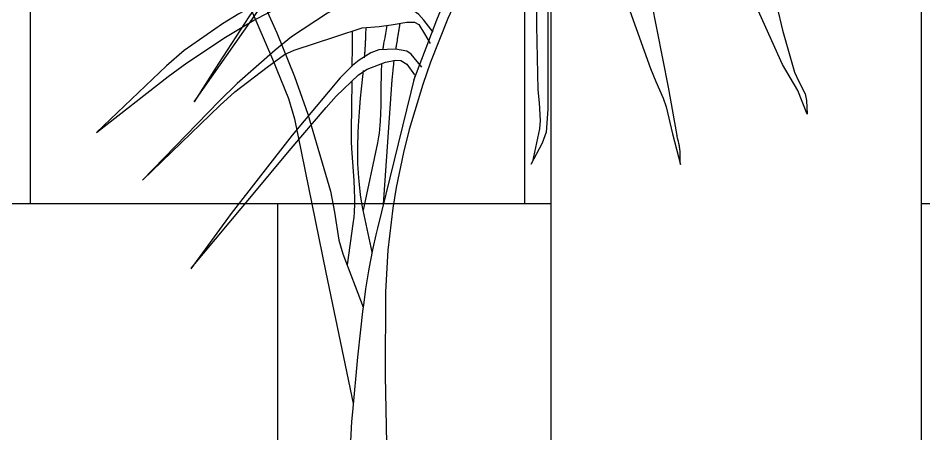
# Model space of a CAD drawing. Header units: metres. Extents: x -28 to 260, y 30 to 125.
# Drawn here: x 237.32 to 238.053, y 113.613 to 113.95 of the extents above; entities that cross this region are included whole.
import ezdxf

# ---------------------------------------------------------------- set-up
doc = ezdxf.new("R2010")
doc.units = ezdxf.units.M
doc.header["$LTSCALE"] = 0.01
doc.header["$MEASUREMENT"] = 0
for name, color, linetype in [('0.1', 2, 'Continuous'), ('0.10', 2, 'Continuous'), ('0.45', 4, 'Continuous')]:
    doc.layers.add(name, color=color, linetype=linetype)

# ---------------------------------------------------------------- blocks, each defined once
blk = doc.blocks.new('palmita')
at = {"color": 1, "linetype": 'Continuous'}
for points in [[(612.41, 1177.99), (511.02, 1150.02), (484.16, 1142), (431.17, 1123.33), (419.07, 1118.46), (395.62, 1107.33), (373.02, 1094.55), (358.35, 1085.2), (329.77, 1064.85), (301.18, 1041.3), (283.37, 1024.58), (249.92, 988.57), (216.04, 946.64), (200.43, 924.9), (178.95, 890.69), (155.38, 845.83), (144.91, 822.91), (130.78, 787.72), (120.04, 757.03), (101.63, 694.91), (98.41, 677.89), (94.73, 655.08), (91.5, 644.06), (75.2, 600.86)], [(607.34, 1170.36), (512.28, 1142.39), (454.61, 1123.75), (426.1, 1113.15), (416.93, 1109.28), (399.31, 1100.2), (382.46, 1089.69), (350.05, 1066.12), (308.24, 1031.9), (288.49, 1013.75), (260.06, 984.76), (226.89, 945.97), (211.83, 925.6), (191.62, 893.23), (175.99, 863.22), (166.37, 842.95), (148.53, 801.7), (135.52, 769.83), (130.78, 753.39), (105.44, 628.81), (83.24, 522.87)], [(-127.31, 1074.45), (-149.51, 1072.49), (-157.16, 1070.91), (-162.03, 1068.96), (-171.31, 1063.28), (-178.59, 1056.95), (-182.73, 1052.32), (-189.66, 1042), (-210.95, 1000.25), (-220.06, 978.72), (-238.23, 931.16), (-245.29, 906.81), (-255.04, 864.24), (-264.22, 825.12), (-273.97, 791.17), (-277.48, 783.52), (-282.59, 773.5), (-283.72, 768.16), (-284.3, 757.23)], [(-284.29, 757.26), (-276.84, 776.22), (-264.22, 797.5), (-241.08, 849.02), (-230.38, 875.16), (-204, 946.5), (-195.25, 967.09), (-175.89, 1007.48), (-163.43, 1029.02), (-155.82, 1039.12), (-151.87, 1043.09), (-142.63, 1049.47), (-129.87, 1056.32), (-123.13, 1058.11), (-117.97, 1057.53), (-107.07, 1054.08)], [(-103.63, 1046.02), (-117.97, 1046.6), (-119.79, 1046.33), (-122.63, 1044.08), (-127.72, 1031.64), (-136.06, 1009.63), (-138.61, 998.27), (-145.5, 929.24), (-158.11, 848.7), (-171.88, 779.09), (-178.76, 739.97)], [(-99.04, 1032.22), (-105.92, 1021.86), (-108.46, 1017.2), (-111.43, 1007.04), (-113.95, 974.11), (-121.41, 924.06), (-128.69, 884.43), (-133.45, 864.81), (-140.65, 840.92), (-157.54, 794.05), (-161.87, 783.73), (-167.81, 770.05), (-170.16, 762.99), (-175.32, 741.12), (-181.63, 716.45)], [(-61.29, 997.76), (-70.36, 1005.24), (-73.19, 1008.65), (-79.72, 1010.08), (-86.1, 1009.77), (-89.29, 1008.11), (-91.35, 1005.83), (-92.73, 1000.63), (-92.48, 964.11), (-90.43, 945.98), (-82.41, 897.66), (-75.52, 860.84), (-74.42, 842.82), (-74.38, 806.76), (-74.38, 761.32), (-72.9, 742.45), (-69.79, 733.7), (-60.61, 716.45)], [(-62.97, 982.53), (-74.95, 977.62), (-77.47, 975.89), (-79.44, 970.23), (-78.62, 962.7), (-75.93, 951.96), (-74.95, 947.13), (-71.28, 927.44), (-66.27, 901.15), (-65.2, 887.88), (-65.2, 828.62), (-66.34, 776.85), (-67.24, 766.25), (-68.26, 752.15), (-67.49, 745.21), (-61.94, 718.95)], [(34.02, 784.75), (15.45, 833.48), (10.99, 844.75), (7.86, 852.21), (5.72, 857.15), (1.28, 866.97), (-2.17, 874.29), (-9.35, 888.8), (-16.87, 903.14), (-22.04, 912.61), (-25.56, 918.89), (-32.71, 931.37), (-52.86, 965.6), (-63.04, 982.65)], [(-70.84, 979.33), (-45.39, 936.45), (-20.66, 892.16), (-9.24, 869.47), (6.57, 834.77), (20.6, 799.28), (26.89, 781.26), (37.88, 744.64), (42.54, 726.05), (48.4, 697.84), (51.17, 680.9), (55.03, 647.02), (57.02, 613.12), (57.27, 545.29), (55.16, 435.82), (50.94, 381.3), (37.17, 263.3)], [(-3.25, 871.77), (9.94, 895.36), (21.98, 914.34), (27.53, 919.28), (31.95, 921.56), (41.48, 924.7), (54.32, 927.07), (60.81, 927.15), (70.16, 925.27), (78.81, 921.69), (95.4, 912.62), (118.99, 897.75), (129.24, 888.45), (143.05, 871.58), (167.67, 836.1), (192.33, 798.13), (211.83, 767.07)], [(211.83, 767.07), (164.8, 834.38), (141.86, 867.74), (132.74, 877.33), (110.31, 892.48), (94.78, 902.01), (86.22, 905.71), (78.39, 907.62), (62.7, 908.59), (45.86, 908.92), (37.47, 905.71), (32.57, 901.2), (28, 894.48), (25.42, 891.33), (7.07, 872.92), (0.19, 865.44)], [(6.5, 850.49), (11.66, 870.05), (12.48, 872.05), (15.4, 875.24), (19.52, 877.54), (28.86, 880.4), (48.41, 883.12), (58.12, 882.7), (83.44, 878.71), (95.97, 875.22), (131.56, 861.51), (148.74, 853.36), (175.8, 838.55), (188.89, 830.35), (219.9, 808.67), (234.2, 796.41), (290.98, 742.33)], [(290.98, 742.33), (233.05, 787.78), (217.96, 798.85), (186.59, 819.42), (163.55, 833.27), (151.61, 839.56), (139.27, 845.08), (113.75, 853.94), (100.84, 857.56), (74.75, 863.14), (64.11, 864.59), (42.63, 864.29), (31.01, 861.85), (25.6, 859.46), (19.11, 853.94), (10.51, 842.43)], [(18.54, 823.45), (26, 833.23), (30.09, 837.84), (40.34, 845.31), (50.51, 849.29), (57.5, 850.46), (71.31, 849.91), (86.08, 846.61), (93.37, 844.12), (104, 838.98), (133.09, 819.86), (146.44, 809.07), (177.12, 781.91), (191.75, 767.64), (253.7, 703.79)], [(253.7, 703.79), (191.18, 764.25), (178.89, 775.17), (152.75, 795.32), (138.71, 805.51), (130.96, 809.12), (97.12, 820.05), (75.9, 826.96), (62.13, 828.11), (52.54, 829.58), (39.79, 831.57), (33.45, 831.56), (30.04, 829.8), (25.42, 822.35), (20.84, 814.3)], [(45.45, 830.64), (45.49, 830.38), (45.55, 830.03), (45.58, 829.86), (45.67, 829.34), (45.73, 829), (45.8, 828.53), (45.84, 828.3), (45.93, 827.79), (45.98, 827.44), (46.06, 826.98), (46.1, 826.75), (46.15, 826.4), (46.23, 825.94), (46.27, 825.71), (46.38, 825.02), (46.46, 824.56), (46.56, 823.95), (46.61, 823.64), (46.69, 823.12), (46.75, 822.78), (46.82, 822.32), (46.86, 822.08), (47.03, 821.05), (47.14, 820.36), (47.21, 819.9), (47.31, 819.28), (47.36, 818.97), (47.47, 818.28), (47.7, 816.9), (48.14, 814.13), (48.37, 812.75), (48.51, 811.83), (48.59, 811.37), (48.7, 810.68), (48.87, 809.64)], [(55.96, 828.96), (57.11, 822.38), (57.68, 819.09), (58.26, 815.8), (58.54, 814.16), (58.63, 813.61), (58.69, 813.25), (58.73, 813.01), (58.81, 812.53), (58.86, 812.16), (58.97, 811.44), (59.08, 810.71), (59.15, 810.22), (59.28, 809.25)], [(73.97, 802.88), (73.92, 803.56), (73.85, 804.48), (73.82, 804.94), (73.72, 806.31), (73.66, 807.23), (73.62, 807.84), (73.56, 808.65), (73.54, 809.06), (73.45, 810.44), (73.4, 811.35), (73.36, 811.97), (73.32, 812.78), (73.29, 813.19), (73.24, 814.1), (73.21, 814.72), (73.17, 815.53), (73.15, 815.94), (73.12, 816.55), (73.08, 817.37), (73.06, 817.77), (73.01, 819), (72.97, 819.81), (72.95, 820.36), (72.92, 821.08), (72.91, 821.44), (72.67, 827.41)], [(83.88, 824.54), (83.9, 823.48), (83.9, 823.01), (83.91, 822.38), (83.92, 822.06), (83.93, 821.35), (83.94, 820.65), (83.95, 819.7), (83.96, 819.23), (83.96, 818.76), (83.97, 818.13), (83.97, 817.82), (83.98, 817.19), (83.99, 816.35), (84, 815.93), (84.01, 814.99), (84.02, 814.28), (84.04, 813.34), (84.04, 812.87), (84.06, 811.45), (84.09, 809.57), (84.1, 808.62), (84.11, 807.68), (84.13, 806.42), (84.14, 805.79), (84.19, 802.02), (84.21, 800.13), (84.23, 799.19), (84.24, 797.93), (84.25, 797.3), (84.27, 795.89)], [(27.72, 795.32), (36.32, 805.67), (39.89, 808.14), (48.94, 809.7), (62.44, 809.26), (69.01, 806.82), (78.31, 800.95), (83.82, 796.6), (93.68, 786.69), (132.68, 740.09), (182, 676.81), (214.7, 631.99)], [(214.15, 632.74), (164.22, 692.4), (134.97, 727.49), (105.15, 762.58), (96.88, 771.77), (78.77, 789.05), (71.98, 793.67), (56.97, 799.4), (48.7, 800.88), (44.54, 800.55), (39.76, 797.68), (33.45, 789.05)], [(50.18, 800.9), (50.49, 798.3), (50.64, 796.99), (50.79, 795.69), (50.87, 795.04), (51.02, 793.74), (51.09, 793.09), (51.2, 792.11), (51.34, 790.81), (51.41, 790.16), (51.51, 789.18), (51.6, 788.2), (51.65, 787.71), (51.74, 786.84), (51.78, 786.41), (51.84, 785.76), (51.92, 784.78), (52, 783.8), (52.04, 783.31), (52.09, 782.66), (52.12, 782.33), (52.15, 781.84), (52.2, 781.1), (58.81, 684.24)], [(60.29, 798.32), (60.59, 791.17), (60.74, 776.81), (60.81, 764.05), (60.98, 757.68), (61.32, 751.34), (61.57, 748.18), (62.28, 741.88), (62.74, 738.75), (63.61, 734.07), (75.02, 679.4)], [(67.97, 645.31), (75.02, 679.4), (75.82, 683.51), (77.16, 691.77), (78.18, 700.08), (78.68, 705.64), (78.95, 709.36), (79.32, 716.81), (79.49, 725.22), (79.48, 730.84), (79.19, 742.08), (78.92, 747.71), (78.17, 758.96), (77.19, 770.18), (76.44, 777.65), (74.79, 792.5)], [(33.19, 788.1), (63.61, 664.79), (64.91, 659.38), (67.3, 648.53), (69.46, 637.63), (70.77, 630.34), (73.13, 615.71), (74.69, 604.69), (75.65, 597.33), (77.4, 582.58), (79.71, 560.41), (83.89, 516.05), (84.56, 508.15), (85.49, 492.3), (86.53, 471.16), (87.26, 460.62), (88.29, 450.1), (88.96, 444.86), (107.23, 314.14)], [(84.43, 783.53), (84.86, 743.32), (84.77, 734.98), (84.54, 729.42), (83.82, 718.28), (82.75, 703.43), (82.36, 696.01), (82.17, 688.61), (82.17, 684.91), (82.44, 677.54), (82.73, 673.86), (83.37, 668.35), (88.09, 635.05)], [(-181.63, 716.45), (-181.58, 717.98), (-181.56, 719.01), (-181.53, 721.06), (-181.5, 723.8), (-181.46, 725.16), (-181.4, 726.53), (-181.36, 727.21), (-181.25, 728.56), (-181.18, 729.24), (-181.06, 730.25), (-180.88, 731.34), (-180.75, 732.07), (-180.65, 732.55), (-180.43, 733.51), (-180.07, 734.95), (-179.31, 737.82), (-178.94, 739.25), (-178.76, 739.97)]]:
    blk.add_lwpolyline(points, dxfattribs=at)

msp = doc.modelspace()

# ---------------------------------------------------------------- hatches: boundary and pattern name
at = {"layer": '0.1'}
h = msp.add_hatch(dxfattribs=at)
h.set_pattern_fill('AR-B816', color=256, scale=0.025, angle=180, style=0)
h.set_pattern_definition([(180, (74.12945, 0), (-2e-17, -0.2), []), (270, (74.12945, 0), (0.2, -0.2), [0.2, -0.2])])
h.paths.add_polyline_path([(232.05115, 117.11523), (232.05115, 113.11523), (237.75115, 113.11523), (237.75115, 117.11523)])
h.paths.add_polyline_path([(238.05115, 113.11523), (243.75115, 113.11523), (243.75115, 117.11523), (238.05115, 117.11523)])

# ---------------------------------------------------------------- linework, layer by layer
at = {"layer": '0.45'}
for p, q in [((237.75115, 113.11523), (237.75115, 119.31125)), ((238.05115, 113.11523), (238.05115, 119.31125))]:
    msp.add_line(p, q, dxfattribs=at)

# ---------------------------------------------------------------- block references
at = {"layer": '0.10', "xscale": -0.001, "yscale": 0.001, "zscale": 0.001}
msp.add_blockref('palmita', (237.6742, 113.11523), dxfattribs=at)

doc.saveas('drawing.dxf')
